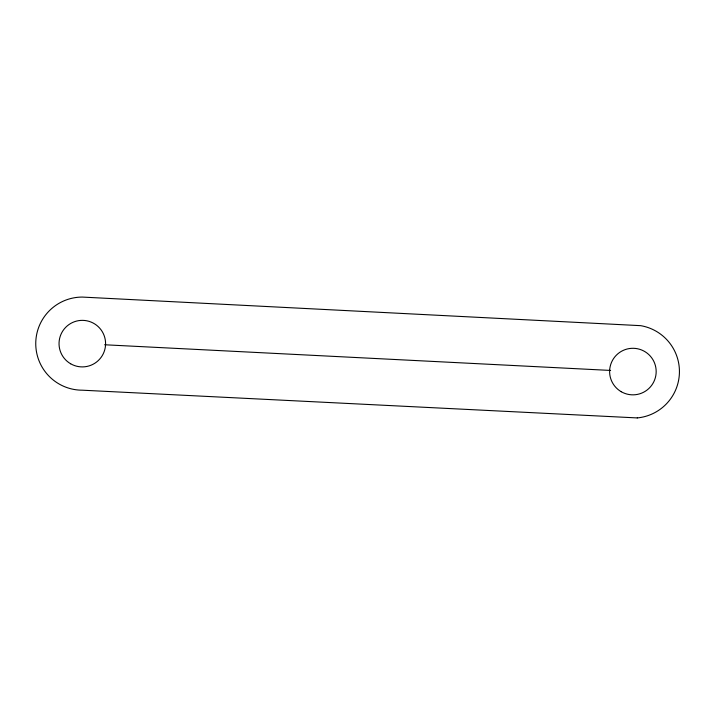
<?xml version="1.0" encoding="UTF-8"?>
<svg xmlns="http://www.w3.org/2000/svg" width="715" height="715" viewBox="0 0 715 715"><rect width="100%" height="100%" fill="white"/><g stroke="black" fill="none" stroke-linecap="round" stroke-linejoin="round"><path stroke-width="1.07" d="M104.605 344.764L610.601 370.442M637.253 417.926L82.314 390.193A46.564 46.564 0 0 1 35.75 343.638A46.564 46.564 0 0 1 82.314 297.074L640.685 325.665A46.564 46.564 0 0 1 637.253 417.926M70.669 363.792A23.282 23.282 0 0 0 105.588 343.638A23.282 23.282 0 0 0 70.669 323.475A23.282 23.282 0 0 0 70.669 363.792M621.255 391.731A23.282 23.282 0 0 0 656.173 371.568A23.282 23.282 0 0 0 621.255 351.405A23.282 23.282 0 0 0 621.255 391.731"/></g></svg>
